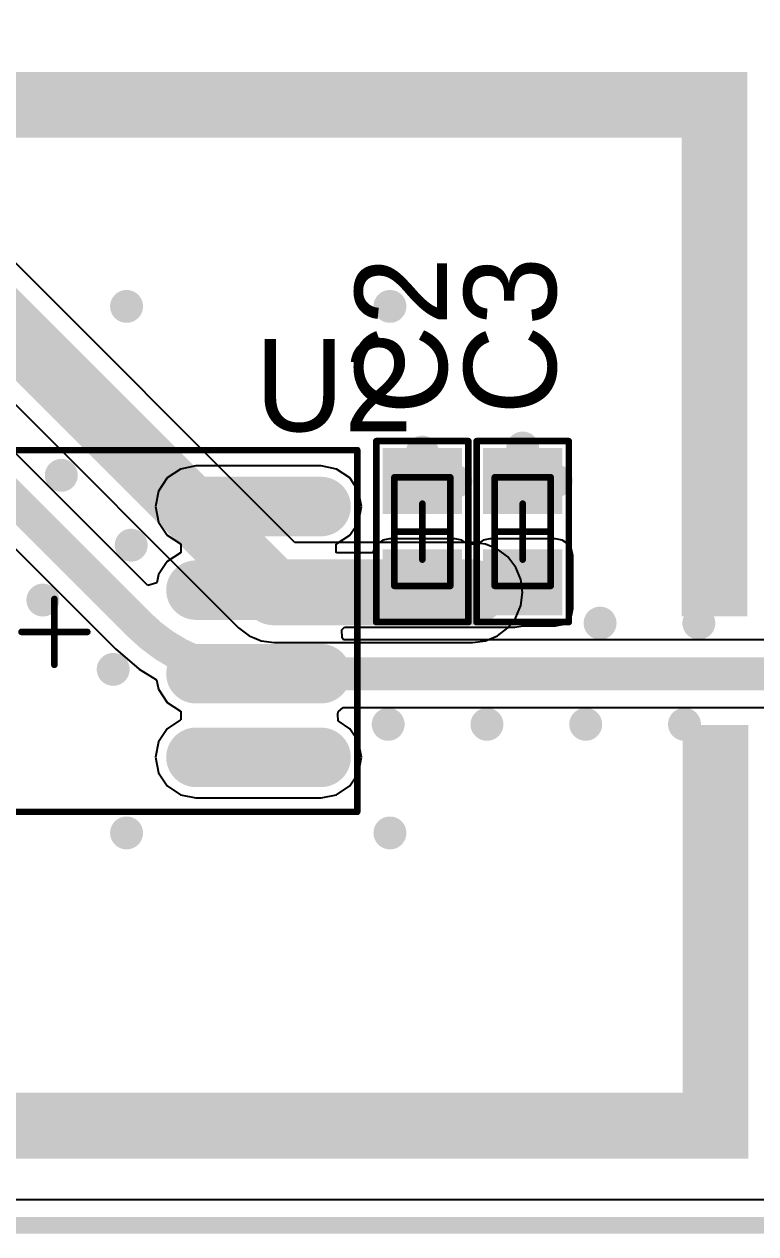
# Model space of a CAD drawing. Header units: millimetres. Extents: x 56 to 179, y 42 to 122.
# Drawn here: x 120.45 to 131.56, y 41.91 to 60.29 of the extents above; entities that cross this region are included whole.
import ezdxf

# ---------------------------------------------------------------- set-up
doc = ezdxf.new("R2010")
doc.units = ezdxf.units.MM
for name, color, linetype in [('BottomLayer', 5, 'Continuous'), ('KeepOutLayer', 6, 'Continuous'), ('Mechanical13', 56, 'Continuous'), ('Mechanical15', 56, 'Continuous'), ('Mechanical29', 56, 'Continuous'), ('MultiLayer', 9, 'Continuous'), ('TopLayer', 1, 'Continuous'), ('TopOverlay', 2, 'Continuous'), ('TopPaste', 8, 'Continuous'), ('TopSolder', 216, 'Continuous'), ('ViaHoleLayer', 16, 'Continuous')]:
    doc.layers.add(name, color=color, linetype=linetype)

# ---------------------------------------------------------------- blocks, each defined once
blk = doc.blocks.new('CC0603_36')
at = {"layer": 'Mechanical13', "const_width": 0.1}
for points in [[(-0.825, -0.425), (-0.825, 0.425)], [(0.825, 0.425), (-0.825, 0.425)], [(0.825, -0.425), (0.825, 0.425)], [(0.825, -0.425), (-0.825, -0.425)]]:
    blk.add_lwpolyline(points, dxfattribs=at)
at = {"layer": 'Mechanical13', "const_width": 0.05}
for points in [[(-0.85, 0.425, 1), (-0.8, 0.425, 1)], [(-0.85, 0.425, 1), (-0.8, 0.425, 1)], [(0.8, 0.425, 1), (0.85, 0.425, 1)], [(0.8, 0.425, 1), (0.85, 0.425, 1)], [(-0.85, -0.425, 1), (-0.8, -0.425, 1)], [(-0.85, -0.425, 1), (-0.8, -0.425, 1)], [(0.8, -0.425, 1), (0.85, -0.425, 1)], [(0.8, -0.425, 1), (0.85, -0.425, 1)]]:
    blk.add_lwpolyline(points, format="xyb", close=True, dxfattribs=at)
at = {"layer": 'Mechanical15', "const_width": 0.1}
for points in [[(0, -0.425), (0, 0.425)], [(0.425, 0), (-0.425, 0)]]:
    blk.add_lwpolyline(points, dxfattribs=at)
at = {"layer": 'Mechanical15', "const_width": 0.05}
for points in [[(-0.025, 0.425, 1), (0.025, 0.425, 1)], [(-0.45, 0, 1), (-0.4, 0, 1)], [(0.4, 0, 1), (0.45, 0, 1)], [(-0.025, -0.425, 1), (0.025, -0.425, 1)]]:
    blk.add_lwpolyline(points, format="xyb", close=True, dxfattribs=at)
at = {"layer": 'TopLayer'}
for points in [[(-1.17, -0.5), (-0.37, -0.5), (-1.17, 0.5), (-0.37, 0.5)], [(0.37, -0.5), (1.17, -0.5), (0.37, 0.5), (1.17, 0.5)]]:
    blk.add_solid(points, dxfattribs=at)
at = {"layer": 'TopOverlay', "const_width": 0.1}
for points in [[(-1.375, -0.7), (-1.375, 0.7)], [(1.375, 0.7), (-1.375, 0.7)], [(1.375, -0.7), (1.375, 0.7)], [(1.375, -0.7), (-1.375, -0.7)]]:
    blk.add_lwpolyline(points, dxfattribs=at)
at = {"layer": 'TopOverlay', "const_width": 0.05}
for points in [[(-1.4, 0.7, 1), (-1.35, 0.7, 1)], [(-1.4, 0.7, 1), (-1.35, 0.7, 1)], [(1.35, 0.7, 1), (1.4, 0.7, 1)], [(1.35, 0.7, 1), (1.4, 0.7, 1)], [(-1.4, -0.7, 1), (-1.35, -0.7, 1)], [(-1.4, -0.7, 1), (-1.35, -0.7, 1)], [(1.35, -0.7, 1), (1.4, -0.7, 1)], [(1.35, -0.7, 1), (1.4, -0.7, 1)]]:
    blk.add_lwpolyline(points, format="xyb", close=True, dxfattribs=at)
at = {"layer": 'TopPaste'}
for points in [[(-1.17, -0.5), (-0.37, -0.5), (-1.17, 0.5), (-0.37, 0.5)], [(0.37, -0.5), (1.17, -0.5), (0.37, 0.5), (1.17, 0.5)]]:
    blk.add_solid(points, dxfattribs=at)
at = {"layer": 'TopSolder'}
for points in [[(-1.272, -0.602), (-0.268, -0.602), (-1.272, 0.602), (-0.268, 0.602)], [(0.268, -0.602), (1.272, -0.602), (0.268, 0.602), (1.272, 0.602)]]:
    blk.add_solid(points, dxfattribs=at)
blk = doc.blocks.new('CC0603_37')
at = {"layer": 'Mechanical13', "const_width": 0.1}
for points in [[(-0.825, -0.425), (-0.825, 0.425)], [(0.825, 0.425), (-0.825, 0.425)], [(0.825, -0.425), (0.825, 0.425)], [(0.825, -0.425), (-0.825, -0.425)]]:
    blk.add_lwpolyline(points, dxfattribs=at)
at = {"layer": 'Mechanical13', "const_width": 0.05}
for points in [[(-0.85, 0.425, 1), (-0.8, 0.425, 1)], [(-0.85, 0.425, 1), (-0.8, 0.425, 1)], [(0.8, 0.425, 1), (0.85, 0.425, 1)], [(0.8, 0.425, 1), (0.85, 0.425, 1)], [(-0.85, -0.425, 1), (-0.8, -0.425, 1)], [(-0.85, -0.425, 1), (-0.8, -0.425, 1)], [(0.8, -0.425, 1), (0.85, -0.425, 1)], [(0.8, -0.425, 1), (0.85, -0.425, 1)]]:
    blk.add_lwpolyline(points, format="xyb", close=True, dxfattribs=at)
at = {"layer": 'Mechanical15', "const_width": 0.1}
for points in [[(0, -0.425), (0, 0.425)], [(0.425, 0), (-0.425, 0)]]:
    blk.add_lwpolyline(points, dxfattribs=at)
at = {"layer": 'Mechanical15', "const_width": 0.05}
for points in [[(-0.025, 0.425, 1), (0.025, 0.425, 1)], [(-0.45, 0, 1), (-0.4, 0, 1)], [(0.4, 0, 1), (0.45, 0, 1)], [(-0.025, -0.425, 1), (0.025, -0.425, 1)]]:
    blk.add_lwpolyline(points, format="xyb", close=True, dxfattribs=at)
at = {"layer": 'TopLayer'}
for points in [[(-1.17, -0.5), (-0.37, -0.5), (-1.17, 0.5), (-0.37, 0.5)], [(0.37, -0.5), (1.17, -0.5), (0.37, 0.5), (1.17, 0.5)]]:
    blk.add_solid(points, dxfattribs=at)
at = {"layer": 'TopOverlay', "const_width": 0.1}
for points in [[(-1.375, -0.7), (-1.375, 0.7)], [(1.375, 0.7), (-1.375, 0.7)], [(1.375, -0.7), (1.375, 0.7)], [(1.375, -0.7), (-1.375, -0.7)]]:
    blk.add_lwpolyline(points, dxfattribs=at)
at = {"layer": 'TopOverlay', "const_width": 0.05}
for points in [[(-1.4, 0.7, 1), (-1.35, 0.7, 1)], [(-1.4, 0.7, 1), (-1.35, 0.7, 1)], [(1.35, 0.7, 1), (1.4, 0.7, 1)], [(1.35, 0.7, 1), (1.4, 0.7, 1)], [(-1.4, -0.7, 1), (-1.35, -0.7, 1)], [(-1.4, -0.7, 1), (-1.35, -0.7, 1)], [(1.35, -0.7, 1), (1.4, -0.7, 1)], [(1.35, -0.7, 1), (1.4, -0.7, 1)]]:
    blk.add_lwpolyline(points, format="xyb", close=True, dxfattribs=at)
at = {"layer": 'TopPaste'}
for points in [[(-1.17, -0.5), (-0.37, -0.5), (-1.17, 0.5), (-0.37, 0.5)], [(0.37, -0.5), (1.17, -0.5), (0.37, 0.5), (1.17, 0.5)]]:
    blk.add_solid(points, dxfattribs=at)
at = {"layer": 'TopSolder'}
for points in [[(-1.272, -0.602), (-0.268, -0.602), (-1.272, 0.602), (-0.268, 0.602)], [(0.268, -0.602), (1.272, -0.602), (0.268, 0.602), (1.272, 0.602)]]:
    blk.add_solid(points, dxfattribs=at)
blk = doc.blocks.new('SOIC_8N_45')
at = {"layer": 'Mechanical15', "const_width": 0.1}
for points in [[(0, -0.5), (0, 0.5)], [(-0.5, 0), (0.5, 0)]]:
    blk.add_lwpolyline(points, dxfattribs=at)
at = {"layer": 'Mechanical15', "const_width": 0.05}
for points in [[(-0.025, 0.5, 1), (0.025, 0.5, 1)], [(-0.525, 0, 1), (-0.475, 0, 1)], [(0.475, 0, 1), (0.525, 0, 1)], [(-0.025, -0.5, 1), (0.025, -0.5, 1)]]:
    blk.add_lwpolyline(points, format="xyb", close=True, dxfattribs=at)
at = {"layer": 'Mechanical15'}
blk.add_lwpolyline([(-4.182, -2.75), (4.176, -2.75)], dxfattribs=at)
for points in [[(-4.182, -2.75, 1), (-4.182, -2.75, 1)], [(4.176, -2.75, 1), (4.176, -2.75, 1)]]:
    blk.add_lwpolyline(points, format="xyb", close=True, dxfattribs=at)
at = {"layer": 'TopLayer', "const_width": 0.7}
for points in [[(-2.15, 1.905), (-4.05, 1.905)], [(4.05, 1.905), (2.15, 1.905)], [(-2.15, 0.635), (-4.05, 0.635)], [(4.05, 0.635), (2.15, 0.635)], [(-2.15, -0.635), (-4.05, -0.635)], [(4.05, -0.635), (2.15, -0.635)], [(-2.15, -1.905), (-4.05, -1.905)], [(4.05, -1.905), (2.15, -1.905)]]:
    blk.add_lwpolyline(points, dxfattribs=at)
at = {"layer": 'TopLayer', "const_width": 0.35}
for points in [[(-4.225, 1.905, 1), (-3.875, 1.905, 1)], [(-2.325, 1.905, 1), (-1.975, 1.905, 1)], [(1.975, 1.905, 1), (2.325, 1.905, 1)], [(3.875, 1.905, 1), (4.225, 1.905, 1)], [(-4.225, 0.635, 1), (-3.875, 0.635, 1)], [(-2.325, 0.635, 1), (-1.975, 0.635, 1)], [(1.975, 0.635, 1), (2.325, 0.635, 1)], [(3.875, 0.635, 1), (4.225, 0.635, 1)], [(-4.225, -0.635, 1), (-3.875, -0.635, 1)], [(-2.325, -0.635, 1), (-1.975, -0.635, 1)], [(1.975, -0.635, 1), (2.325, -0.635, 1)], [(3.875, -0.635, 1), (4.225, -0.635, 1)], [(-4.225, -1.905, 1), (-3.875, -1.905, 1)], [(-2.325, -1.905, 1), (-1.975, -1.905, 1)], [(1.975, -1.905, 1), (2.325, -1.905, 1)], [(3.875, -1.905, 1), (4.225, -1.905, 1)]]:
    blk.add_lwpolyline(points, format="xyb", close=True, dxfattribs=at)
at = {"layer": 'TopOverlay', "const_width": 0.1}
for points in [[(-4.61, 2.178), (-4.026, 2.762)], [(-4.026, 2.762), (4.599, 2.762)], [(4.599, -2.733), (4.599, 2.762)], [(-4.61, -2.733), (-4.61, 2.178)], [(-4.61, -2.733), (4.599, -2.733)]]:
    blk.add_lwpolyline(points, dxfattribs=at)
at = {"layer": 'TopOverlay', "const_width": 0.05}
for points in [[(-4.051, 2.762, 1), (-4.001, 2.762, 1)], [(-4.051, 2.762, 1), (-4.001, 2.762, 1)], [(4.574, 2.762, 1), (4.624, 2.762, 1)], [(4.574, 2.762, 1), (4.624, 2.762, 1)], [(-4.635, 2.178, 1), (-4.585, 2.178, 1)], [(-4.635, 2.178, 1), (-4.585, 2.178, 1)], [(-4.635, -2.733, 1), (-4.585, -2.733, 1)], [(-4.635, -2.733, 1), (-4.585, -2.733, 1)], [(4.574, -2.733, 1), (4.624, -2.733, 1)], [(4.574, -2.733, 1), (4.624, -2.733, 1)]]:
    blk.add_lwpolyline(points, format="xyb", close=True, dxfattribs=at)
at = {"layer": 'TopPaste', "const_width": 0.7}
for points in [[(-2.15, 1.905), (-4.05, 1.905)], [(4.05, 1.905), (2.15, 1.905)], [(-2.15, 0.635), (-4.05, 0.635)], [(4.05, 0.635), (2.15, 0.635)], [(-2.15, -0.635), (-4.05, -0.635)], [(4.05, -0.635), (2.15, -0.635)], [(-2.15, -1.905), (-4.05, -1.905)], [(4.05, -1.905), (2.15, -1.905)]]:
    blk.add_lwpolyline(points, dxfattribs=at)
at = {"layer": 'TopPaste', "const_width": 0.35}
for points in [[(-4.225, 1.905, 1), (-3.875, 1.905, 1)], [(-2.325, 1.905, 1), (-1.975, 1.905, 1)], [(1.975, 1.905, 1), (2.325, 1.905, 1)], [(3.875, 1.905, 1), (4.225, 1.905, 1)], [(-4.225, 0.635, 1), (-3.875, 0.635, 1)], [(-2.325, 0.635, 1), (-1.975, 0.635, 1)], [(1.975, 0.635, 1), (2.325, 0.635, 1)], [(3.875, 0.635, 1), (4.225, 0.635, 1)], [(-4.225, -0.635, 1), (-3.875, -0.635, 1)], [(-2.325, -0.635, 1), (-1.975, -0.635, 1)], [(1.975, -0.635, 1), (2.325, -0.635, 1)], [(3.875, -0.635, 1), (4.225, -0.635, 1)], [(-4.225, -1.905, 1), (-3.875, -1.905, 1)], [(-2.325, -1.905, 1), (-1.975, -1.905, 1)], [(1.975, -1.905, 1), (2.325, -1.905, 1)], [(3.875, -1.905, 1), (4.225, -1.905, 1)]]:
    blk.add_lwpolyline(points, format="xyb", close=True, dxfattribs=at)
at = {"layer": 'TopSolder', "const_width": 0.903}
for points in [[(-2.15, 1.905), (-4.05, 1.905)], [(4.05, 1.905), (2.15, 1.905)], [(-2.15, 0.635), (-4.05, 0.635)], [(4.05, 0.635), (2.15, 0.635)], [(-2.15, -0.635), (-4.05, -0.635)], [(4.05, -0.635), (2.15, -0.635)], [(-2.15, -1.905), (-4.05, -1.905)], [(4.05, -1.905), (2.15, -1.905)]]:
    blk.add_lwpolyline(points, dxfattribs=at)
at = {"layer": 'TopSolder', "const_width": 0.452}
for points in [[(-4.276, 1.905, 1), (-3.824, 1.905, 1)], [(-2.376, 1.905, 1), (-1.924, 1.905, 1)], [(1.924, 1.905, 1), (2.376, 1.905, 1)], [(3.824, 1.905, 1), (4.276, 1.905, 1)], [(-4.276, 0.635, 1), (-3.824, 0.635, 1)], [(-2.376, 0.635, 1), (-1.924, 0.635, 1)], [(1.924, 0.635, 1), (2.376, 0.635, 1)], [(3.824, 0.635, 1), (4.276, 0.635, 1)], [(-4.276, -0.635, 1), (-3.824, -0.635, 1)], [(-2.376, -0.635, 1), (-1.924, -0.635, 1)], [(1.924, -0.635, 1), (2.376, -0.635, 1)], [(3.824, -0.635, 1), (4.276, -0.635, 1)], [(-4.276, -1.905, 1), (-3.824, -1.905, 1)], [(-2.376, -1.905, 1), (-1.924, -1.905, 1)], [(1.924, -1.905, 1), (2.376, -1.905, 1)], [(3.824, -1.905, 1), (4.276, -1.905, 1)]]:
    blk.add_lwpolyline(points, format="xyb", close=True, dxfattribs=at)

msp = doc.modelspace()

# ---------------------------------------------------------------- linework, layer by layer
at = {"layer": 'BottomLayer'}
for p, q in [((124.555, 52.415), (101.376, 75.595)), ((100.523, 74.296), (123.702, 51.117)), ((127.254, 52.415), (124.555, 52.415)), ((127.451, 52.389), (127.254, 52.415)), ((127.634, 52.313), (127.451, 52.389)), ((127.792, 52.193), (127.634, 52.313)), ((127.913, 52.035), (127.792, 52.193)), ((127.989, 51.852), (127.913, 52.035)), ((128.015, 51.655), (127.989, 51.852)), ((127.989, 51.458), (128.015, 51.655)), ((127.913, 51.275), (127.989, 51.458)), ((127.792, 51.117), (127.913, 51.275)), ((123.702, 51.117), (123.86, 50.996)), ((127.634, 50.996), (127.792, 51.117)), ((123.86, 50.996), (123.936, 50.965)), ((123.936, 50.965), (124.043, 50.92)), ((124.043, 50.92), (124.24, 50.894)), ((127.254, 50.894), (127.451, 50.92)), ((127.451, 50.92), (127.634, 50.996)), ((124.24, 50.894), (127.254, 50.894)), ((154.552, 42.425), (57.538, 42.425))]:
    msp.add_line(p, q, dxfattribs=at)
at = {"layer": 'BottomLayer', "const_width": 1}
for points in [[(100.838, 75.057), (124.24, 51.655)], [(124.24, 51.655), (127.254, 51.655)]]:
    msp.add_lwpolyline(points, dxfattribs=at)
at = {"layer": 'BottomLayer'}
for points, const_width in [([(120.79, 59.055, 1), (121.04, 59.055, 1)], 0.25), ([(121.904, 59.055, 1), (122.154, 59.055, 1)], 0.25), ([(123.017, 59.055, 1), (123.267, 59.055, 1)], 0.25), ([(124.131, 59.055, 1), (124.381, 59.055, 1)], 0.25), ([(125.244, 59.055, 1), (125.494, 59.055, 1)], 0.25), ([(126.358, 59.055, 1), (126.608, 59.055, 1)], 0.25), ([(127.471, 59.055, 1), (127.721, 59.055, 1)], 0.25), ([(128.585, 59.055, 1), (128.835, 59.055, 1)], 0.25), ([(129.698, 59.055, 1), (129.948, 59.055, 1)], 0.25), ([(130.812, 59.055, 1), (131.062, 59.055, 1)], 0.25), ([(130.812, 58.021, 1), (131.062, 58.021, 1)], 0.25), ([(130.812, 56.987, 1), (131.062, 56.987, 1)], 0.25), ([(121.875, 56, 1), (122.125, 56, 1)], 0.25), ([(125.875, 56, 1), (126.125, 56, 1)], 0.25), ([(130.812, 55.953, 1), (131.062, 55.953, 1)], 0.25), ([(130.812, 54.918, 1), (131.062, 54.918, 1)], 0.25), ([(126.367, 53.785, 1), (126.617, 53.785, 1)], 0.25), ([(127.891, 53.848, 1), (128.141, 53.848, 1)], 0.25), ([(130.812, 53.884, 1), (131.062, 53.884, 1)], 0.25), ([(120.884, 53.433, 1), (121.134, 53.433, 1)], 0.25), ([(126.875, 53.34, 1), (127.125, 53.34, 1)], 0.25), ([(128.399, 53.348, 1), (128.649, 53.348, 1)], 0.25), ([(130.812, 52.85, 1), (131.062, 52.85, 1)], 0.25), ([(121.945, 52.372, 1), (122.195, 52.372, 1)], 0.25), ([(123.99, 51.655, 1), (124.49, 51.655, 1)], 0.5), ([(123.99, 51.655, 1), (124.49, 51.655, 1)], 0.5), ([(127.004, 51.655, 1), (127.504, 51.655, 1)], 0.5), ([(130.812, 51.816, 1), (131.062, 51.816, 1)], 0.25), ([(125.224, 51.689, 1), (125.474, 51.689, 1)], 0.25), ([(125.859, 51.689, 1), (126.109, 51.689, 1)], 0.25), ([(127.129, 51.689, 1), (127.379, 51.689, 1)], 0.25), ([(120.604, 51.538, 1), (120.854, 51.538, 1)], 0.25), ([(129.066, 51.188, 1), (129.316, 51.188, 1)], 0.25), ([(130.566, 51.188, 1), (130.816, 51.188, 1)], 0.25), ([(121.672, 50.485, 1), (121.922, 50.485, 1)], 0.25), ([(125.848, 49.65, 1), (126.098, 49.65, 1)], 0.25), ([(127.348, 49.65, 1), (127.598, 49.65, 1)], 0.25), ([(128.848, 49.65, 1), (129.098, 49.65, 1)], 0.25), ([(130.348, 49.65, 1), (130.598, 49.65, 1)], 0.25), ([(130.812, 49.149, 1), (131.062, 49.149, 1)], 0.25), ([(121.875, 48, 1), (122.125, 48, 1)], 0.25), ([(125.875, 48, 1), (126.125, 48, 1)], 0.25), ([(130.812, 48.031, 1), (131.062, 48.031, 1)], 0.25), ([(130.812, 46.914, 1), (131.062, 46.914, 1)], 0.25), ([(130.812, 45.796, 1), (131.062, 45.796, 1)], 0.25), ([(130.812, 44.679, 1), (131.062, 44.679, 1)], 0.25), ([(120.659, 43.561, 1), (120.909, 43.561, 1)], 0.25), ([(121.788, 43.561, 1), (122.038, 43.561, 1)], 0.25), ([(122.916, 43.561, 1), (123.166, 43.561, 1)], 0.25), ([(124.044, 43.561, 1), (124.294, 43.561, 1)], 0.25), ([(125.172, 43.561, 1), (125.422, 43.561, 1)], 0.25), ([(126.3, 43.561, 1), (126.55, 43.561, 1)], 0.25), ([(127.428, 43.561, 1), (127.678, 43.561, 1)], 0.25), ([(128.556, 43.561, 1), (128.806, 43.561, 1)], 0.25), ([(129.684, 43.561, 1), (129.934, 43.561, 1)], 0.25), ([(130.812, 43.561, 1), (131.062, 43.561, 1)], 0.25)]:
    msp.add_lwpolyline(points, format="xyb", close=True, dxfattribs=dict(at, const_width=const_width))
at = {"layer": 'KeepOutLayer', "const_width": 0.254}
msp.add_lwpolyline([(57.023, 42.037), (154.94, 42.037)], dxfattribs=at)
at = {"layer": 'Mechanical29', "const_width": 0.254}
msp.add_lwpolyline([(57.023, 42.037), (154.94, 42.037)], dxfattribs=at)
at = {"layer": 'MultiLayer', "const_width": 0.25}
for points in [[(120.79, 59.055, 1), (121.04, 59.055, 1)], [(121.904, 59.055, 1), (122.154, 59.055, 1)], [(123.017, 59.055, 1), (123.267, 59.055, 1)], [(124.131, 59.055, 1), (124.381, 59.055, 1)], [(125.244, 59.055, 1), (125.494, 59.055, 1)], [(126.358, 59.055, 1), (126.608, 59.055, 1)], [(127.471, 59.055, 1), (127.721, 59.055, 1)], [(128.585, 59.055, 1), (128.835, 59.055, 1)], [(129.698, 59.055, 1), (129.948, 59.055, 1)], [(130.812, 59.055, 1), (131.062, 59.055, 1)], [(130.812, 58.021, 1), (131.062, 58.021, 1)], [(130.812, 56.987, 1), (131.062, 56.987, 1)], [(121.875, 56, 1), (122.125, 56, 1)], [(125.875, 56, 1), (126.125, 56, 1)], [(130.812, 55.953, 1), (131.062, 55.953, 1)], [(130.812, 54.918, 1), (131.062, 54.918, 1)], [(126.367, 53.785, 1), (126.617, 53.785, 1)], [(127.891, 53.848, 1), (128.141, 53.848, 1)], [(130.812, 53.884, 1), (131.062, 53.884, 1)], [(120.884, 53.433, 1), (121.134, 53.433, 1)], [(126.875, 53.34, 1), (127.125, 53.34, 1)], [(128.399, 53.348, 1), (128.649, 53.348, 1)], [(130.812, 52.85, 1), (131.062, 52.85, 1)], [(121.945, 52.372, 1), (122.195, 52.372, 1)], [(130.812, 51.816, 1), (131.062, 51.816, 1)], [(125.224, 51.689, 1), (125.474, 51.689, 1)], [(125.859, 51.689, 1), (126.109, 51.689, 1)], [(127.129, 51.689, 1), (127.379, 51.689, 1)], [(120.604, 51.538, 1), (120.854, 51.538, 1)], [(129.066, 51.188, 1), (129.316, 51.188, 1)], [(130.566, 51.188, 1), (130.816, 51.188, 1)], [(121.672, 50.485, 1), (121.922, 50.485, 1)], [(125.848, 49.65, 1), (126.098, 49.65, 1)], [(127.348, 49.65, 1), (127.598, 49.65, 1)], [(128.848, 49.65, 1), (129.098, 49.65, 1)], [(130.348, 49.65, 1), (130.598, 49.65, 1)], [(130.812, 49.149, 1), (131.062, 49.149, 1)], [(121.875, 48, 1), (122.125, 48, 1)], [(125.875, 48, 1), (126.125, 48, 1)], [(130.812, 48.031, 1), (131.062, 48.031, 1)], [(130.812, 46.914, 1), (131.062, 46.914, 1)], [(130.812, 45.796, 1), (131.062, 45.796, 1)], [(130.812, 44.679, 1), (131.062, 44.679, 1)], [(120.659, 43.561, 1), (120.909, 43.561, 1)], [(121.788, 43.561, 1), (122.038, 43.561, 1)], [(122.916, 43.561, 1), (123.166, 43.561, 1)], [(124.044, 43.561, 1), (124.294, 43.561, 1)], [(125.172, 43.561, 1), (125.422, 43.561, 1)], [(126.3, 43.561, 1), (126.55, 43.561, 1)], [(127.428, 43.561, 1), (127.678, 43.561, 1)], [(128.556, 43.561, 1), (128.806, 43.561, 1)], [(129.684, 43.561, 1), (129.934, 43.561, 1)], [(130.812, 43.561, 1), (131.062, 43.561, 1)]]:
    msp.add_lwpolyline(points, format="xyb", close=True, dxfattribs=at)
at = {"layer": 'TopLayer'}
for p, q in [((122.323, 51.759), (119.852, 54.229)), ((122.818, 53.528), (122.619, 53.394)), ((123.054, 53.575), (122.818, 53.528)), ((124.954, 53.575), (123.054, 53.575)), ((125.19, 53.528), (124.954, 53.575)), ((125.389, 53.394), (125.19, 53.528)), ((122.619, 53.394), (122.485, 53.195)), ((125.523, 53.195), (125.389, 53.394)), ((119.457, 53.171), (121.829, 50.8)), ((122.485, 53.195), (122.438, 52.959)), ((125.57, 52.959), (125.523, 53.195)), ((122.438, 52.959), (122.485, 52.723)), ((125.523, 52.723), (125.57, 52.959)), ((122.485, 52.723), (122.619, 52.524)), ((125.389, 52.524), (125.523, 52.723)), ((122.619, 52.524), (122.818, 52.39)), ((122.818, 52.39), (122.825, 52.389)), ((122.825, 52.389), (122.825, 52.259)), ((125.183, 52.389), (125.19, 52.39)), ((125.183, 52.259), (125.183, 52.389)), ((125.19, 52.39), (125.389, 52.524)), ((125.809, 52.391), (125.753, 52.307)), ((125.893, 52.447), (125.809, 52.391)), ((125.992, 52.467), (125.893, 52.447)), ((126.992, 52.467), (125.992, 52.467)), ((127.091, 52.447), (126.992, 52.467)), ((127.175, 52.391), (127.091, 52.447)), ((127.178, 52.387), (127.175, 52.391)), ((127.33, 52.387), (127.178, 52.387)), ((127.333, 52.391), (127.33, 52.387)), ((127.417, 52.447), (127.333, 52.391)), ((127.516, 52.467), (127.417, 52.447)), ((128.516, 52.467), (127.516, 52.467)), ((128.615, 52.447), (128.516, 52.467)), ((128.699, 52.391), (128.615, 52.447)), ((128.755, 52.307), (128.699, 52.391)), ((122.818, 52.258), (122.619, 52.124)), ((122.825, 52.259), (122.818, 52.258)), ((125.19, 52.258), (125.183, 52.259)), ((125.196, 52.254), (125.19, 52.258)), ((125.742, 52.254), (125.196, 52.254)), ((125.753, 52.307), (125.742, 52.254)), ((128.775, 52.208), (128.755, 52.307)), ((128.775, 51.408), (128.775, 52.208)), ((122.619, 52.124), (122.485, 51.925)), ((122.485, 51.925), (122.46, 51.801)), ((122.46, 51.801), (122.323, 51.759)), ((128.699, 51.225), (128.755, 51.309)), ((128.755, 51.309), (128.775, 51.408)), ((125.27, 51.087), (125.308, 51.124)), ((125.308, 51.124), (127.897, 51.124)), ((127.897, 51.124), (128.022, 51.149)), ((127.897, 51.124), (127.897, 51.124)), ((128.022, 51.149), (128.516, 51.149)), ((128.516, 51.149), (128.615, 51.169)), ((128.615, 51.169), (128.699, 51.225)), ((125.272, 50.964), (125.27, 51.087)), ((125.294, 50.933), (125.272, 50.964)), ((131.917, 50.933), (125.294, 50.933)), ((121.829, 50.8), (121.832, 50.797)), ((121.832, 50.797), (122.193, 50.489)), ((122.193, 50.489), (122.456, 50.328)), ((122.456, 50.328), (122.485, 50.183)), ((122.485, 50.183), (122.619, 49.984)), ((122.619, 49.984), (122.818, 49.85)), ((122.818, 49.85), (122.825, 49.849)), ((122.825, 49.849), (122.825, 49.719)), ((125.207, 49.806), (125.215, 49.842)), ((125.214, 49.702), (125.207, 49.806)), ((125.215, 49.842), (125.287, 49.905)), ((125.287, 49.905), (131.917, 49.905)), ((122.818, 49.718), (122.619, 49.584)), ((122.825, 49.719), (122.818, 49.718)), ((125.389, 49.584), (125.214, 49.702)), ((122.619, 49.584), (122.485, 49.385)), ((125.523, 49.385), (125.389, 49.584)), ((122.485, 49.385), (122.438, 49.149)), ((125.57, 49.149), (125.523, 49.385)), ((122.438, 49.149), (122.485, 48.913)), ((125.523, 48.913), (125.57, 49.149)), ((122.485, 48.913), (122.619, 48.714)), ((125.389, 48.714), (125.523, 48.913)), ((122.619, 48.714), (122.818, 48.58)), ((125.19, 48.58), (125.389, 48.714)), ((122.818, 48.58), (123.054, 48.533)), ((123.054, 48.533), (124.954, 48.533)), ((124.954, 48.533), (125.19, 48.58)), ((154.552, 42.425), (57.538, 42.425))]:
    msp.add_line(p, q, dxfattribs=at)
for points, const_width in [([(120.79, 59.055, 1), (121.04, 59.055, 1)], 0.25), ([(121.904, 59.055, 1), (122.154, 59.055, 1)], 0.25), ([(123.017, 59.055, 1), (123.267, 59.055, 1)], 0.25), ([(124.131, 59.055, 1), (124.381, 59.055, 1)], 0.25), ([(125.244, 59.055, 1), (125.494, 59.055, 1)], 0.25), ([(126.358, 59.055, 1), (126.608, 59.055, 1)], 0.25), ([(127.471, 59.055, 1), (127.721, 59.055, 1)], 0.25), ([(128.585, 59.055, 1), (128.835, 59.055, 1)], 0.25), ([(129.698, 59.055, 1), (129.948, 59.055, 1)], 0.25), ([(130.812, 59.055, 1), (131.062, 59.055, 1)], 0.25), ([(130.812, 58.021, 1), (131.062, 58.021, 1)], 0.25), ([(130.812, 56.987, 1), (131.062, 56.987, 1)], 0.25), ([(121.875, 56, 1), (122.125, 56, 1)], 0.25), ([(125.875, 56, 1), (126.125, 56, 1)], 0.25), ([(130.812, 55.953, 1), (131.062, 55.953, 1)], 0.25), ([(130.812, 54.918, 1), (131.062, 54.918, 1)], 0.25), ([(126.367, 53.785, 1), (126.617, 53.785, 1)], 0.25), ([(127.891, 53.848, 1), (128.141, 53.848, 1)], 0.25), ([(130.812, 53.884, 1), (131.062, 53.884, 1)], 0.25), ([(120.884, 53.433, 1), (121.134, 53.433, 1)], 0.25), ([(126.875, 53.34, 1), (127.125, 53.34, 1)], 0.25), ([(128.399, 53.348, 1), (128.649, 53.348, 1)], 0.25), ([(130.812, 52.85, 1), (131.062, 52.85, 1)], 0.25), ([(121.945, 52.372, 1), (122.195, 52.372, 1)], 0.25), ([(127.866, 51.808, 1), (128.166, 51.808, 1)], 0.3), ([(130.812, 51.816, 1), (131.062, 51.816, 1)], 0.25), ([(123.854, 51.689, 1), (124.154, 51.689, 1)], 0.3), ([(125.224, 51.689, 1), (125.474, 51.689, 1)], 0.25), ([(125.859, 51.689, 1), (126.109, 51.689, 1)], 0.25), ([(127.129, 51.689, 1), (127.379, 51.689, 1)], 0.25), ([(127.747, 51.689, 1), (128.047, 51.689, 1)], 0.3), ([(127.747, 51.689, 1), (128.047, 51.689, 1)], 0.3), ([(120.604, 51.538, 1), (120.854, 51.538, 1)], 0.25), ([(122.067, 51.163, 1), (122.317, 51.163, 1)], 0.25), ([(122.067, 51.163, 1), (122.317, 51.163, 1)], 0.25), ([(129.066, 51.188, 1), (129.316, 51.188, 1)], 0.25), ([(130.566, 51.188, 1), (130.816, 51.188, 1)], 0.25), ([(121.672, 50.485, 1), (121.922, 50.485, 1)], 0.25), ([(123.863, 50.419, 1), (124.113, 50.419, 1)], 0.25), ([(123.863, 50.419, 1), (124.113, 50.419, 1)], 0.25), ([(123.879, 50.419, 1), (124.129, 50.419, 1)], 0.25), ([(123.879, 50.419, 1), (124.129, 50.419, 1)], 0.25), ([(125.848, 49.65, 1), (126.098, 49.65, 1)], 0.25), ([(127.348, 49.65, 1), (127.598, 49.65, 1)], 0.25), ([(128.848, 49.65, 1), (129.098, 49.65, 1)], 0.25), ([(130.348, 49.65, 1), (130.598, 49.65, 1)], 0.25), ([(130.812, 49.149, 1), (131.062, 49.149, 1)], 0.25), ([(121.875, 48, 1), (122.125, 48, 1)], 0.25), ([(125.875, 48, 1), (126.125, 48, 1)], 0.25), ([(130.812, 48.031, 1), (131.062, 48.031, 1)], 0.25), ([(130.812, 46.914, 1), (131.062, 46.914, 1)], 0.25), ([(130.812, 45.796, 1), (131.062, 45.796, 1)], 0.25), ([(130.812, 44.679, 1), (131.062, 44.679, 1)], 0.25), ([(120.659, 43.561, 1), (120.909, 43.561, 1)], 0.25), ([(121.788, 43.561, 1), (122.038, 43.561, 1)], 0.25), ([(122.916, 43.561, 1), (123.166, 43.561, 1)], 0.25), ([(124.044, 43.561, 1), (124.294, 43.561, 1)], 0.25), ([(125.172, 43.561, 1), (125.422, 43.561, 1)], 0.25), ([(126.3, 43.561, 1), (126.55, 43.561, 1)], 0.25), ([(127.428, 43.561, 1), (127.678, 43.561, 1)], 0.25), ([(128.556, 43.561, 1), (128.806, 43.561, 1)], 0.25), ([(129.684, 43.561, 1), (129.934, 43.561, 1)], 0.25), ([(130.812, 43.561, 1), (131.062, 43.561, 1)], 0.25)]:
    msp.add_lwpolyline(points, format="xyb", close=True, dxfattribs=dict(at, const_width=const_width))
for points, const_width in [([(119.489, 53.866), (122.192, 51.163)], 0.5), ([(127.897, 51.689), (128.016, 51.808)], 0.6), ([(124.004, 51.689), (127.897, 51.689)], 0.6), ([(123.988, 50.419), (124.004, 50.419)], 0.5), ([(124.004, 50.419), (131.917, 50.419)], 0.5)]:
    msp.add_lwpolyline(points, dxfattribs=dict(at, const_width=const_width))
at = {"layer": 'TopLayer', "const_width": 0.5}
msp.add_lwpolyline([(123.988, 50.419, -0.198912), (122.192, 51.163)], format="xyb", dxfattribs=at)
at = {"layer": 'TopSolder'}
for points in [[(131.318, 59.563), (111.252, 59.563), (131.318, 58.563), (111.252, 58.563)], [(130.428, 51.29), (131.428, 51.29), (130.428, 59.563), (131.428, 59.563)], [(130.445, 43.053), (131.445, 43.053), (130.445, 49.639), (131.445, 49.639)], [(111.252, 43.053), (131.445, 43.053), (111.252, 44.053), (131.445, 44.053)]]:
    msp.add_solid(points, dxfattribs=at)
at = {"layer": 'ViaHoleLayer', "const_width": 0.15}
for points in [[(120.84, 59.055, 1), (120.99, 59.055, 1)], [(121.954, 59.055, 1), (122.104, 59.055, 1)], [(123.067, 59.055, 1), (123.217, 59.055, 1)], [(124.181, 59.055, 1), (124.331, 59.055, 1)], [(125.294, 59.055, 1), (125.444, 59.055, 1)], [(126.408, 59.055, 1), (126.558, 59.055, 1)], [(127.521, 59.055, 1), (127.671, 59.055, 1)], [(128.635, 59.055, 1), (128.785, 59.055, 1)], [(129.748, 59.055, 1), (129.898, 59.055, 1)], [(130.862, 59.055, 1), (131.012, 59.055, 1)], [(130.862, 58.021, 1), (131.012, 58.021, 1)], [(130.862, 56.987, 1), (131.012, 56.987, 1)], [(121.925, 56, 1), (122.075, 56, 1)], [(125.925, 56, 1), (126.075, 56, 1)], [(130.862, 55.953, 1), (131.012, 55.953, 1)], [(130.862, 54.918, 1), (131.012, 54.918, 1)], [(130.862, 53.884, 1), (131.012, 53.884, 1)], [(126.417, 53.785, 1), (126.567, 53.785, 1)], [(127.941, 53.848, 1), (128.091, 53.848, 1)], [(120.934, 53.433, 1), (121.084, 53.433, 1)], [(126.925, 53.34, 1), (127.075, 53.34, 1)], [(128.449, 53.348, 1), (128.599, 53.348, 1)], [(130.862, 52.85, 1), (131.012, 52.85, 1)], [(121.995, 52.372, 1), (122.145, 52.372, 1)], [(125.274, 51.689, 1), (125.424, 51.689, 1)], [(125.909, 51.689, 1), (126.059, 51.689, 1)], [(127.179, 51.689, 1), (127.329, 51.689, 1)], [(130.862, 51.816, 1), (131.012, 51.816, 1)], [(120.654, 51.538, 1), (120.804, 51.538, 1)], [(129.116, 51.188, 1), (129.266, 51.188, 1)], [(130.616, 51.188, 1), (130.766, 51.188, 1)], [(121.722, 50.485, 1), (121.872, 50.485, 1)], [(125.898, 49.65, 1), (126.048, 49.65, 1)], [(127.398, 49.65, 1), (127.548, 49.65, 1)], [(128.898, 49.65, 1), (129.048, 49.65, 1)], [(130.398, 49.65, 1), (130.548, 49.65, 1)], [(130.862, 49.149, 1), (131.012, 49.149, 1)], [(121.925, 48, 1), (122.075, 48, 1)], [(125.925, 48, 1), (126.075, 48, 1)], [(130.862, 48.031, 1), (131.012, 48.031, 1)], [(130.862, 46.914, 1), (131.012, 46.914, 1)], [(130.862, 45.796, 1), (131.012, 45.796, 1)], [(130.862, 44.679, 1), (131.012, 44.679, 1)], [(120.709, 43.561, 1), (120.859, 43.561, 1)], [(121.838, 43.561, 1), (121.988, 43.561, 1)], [(122.966, 43.561, 1), (123.116, 43.561, 1)], [(124.094, 43.561, 1), (124.244, 43.561, 1)], [(125.222, 43.561, 1), (125.372, 43.561, 1)], [(126.35, 43.561, 1), (126.5, 43.561, 1)], [(127.478, 43.561, 1), (127.628, 43.561, 1)], [(128.606, 43.561, 1), (128.756, 43.561, 1)], [(129.734, 43.561, 1), (129.884, 43.561, 1)], [(130.862, 43.561, 1), (131.012, 43.561, 1)]]:
    msp.add_lwpolyline(points, format="xyb", close=True, dxfattribs=at)

# ---------------------------------------------------------------- block references
for name, p, rotation in [('SOIC_8N_45', (120.904, 51.054), 360), ('CC0603_36', (126.492, 52.578), 270), ('CC0603_37', (128.016, 52.578), 270)]:
    msp.add_blockref(name, p, dxfattribs=dict(rotation=rotation))

# ---------------------------------------------------------------- texts
at = {"layer": 'TopOverlay'}
for s, p in [('C2', (126.867, 54.356)), ('C3', (128.524, 54.356))]:
    msp.add_text(s, height=1.4, rotation=90, dxfattribs=at).set_placement(p)
msp.add_text('U2', height=1.4, dxfattribs=at).set_placement((123.952, 54.102))

doc.saveas('drawing.dxf')
